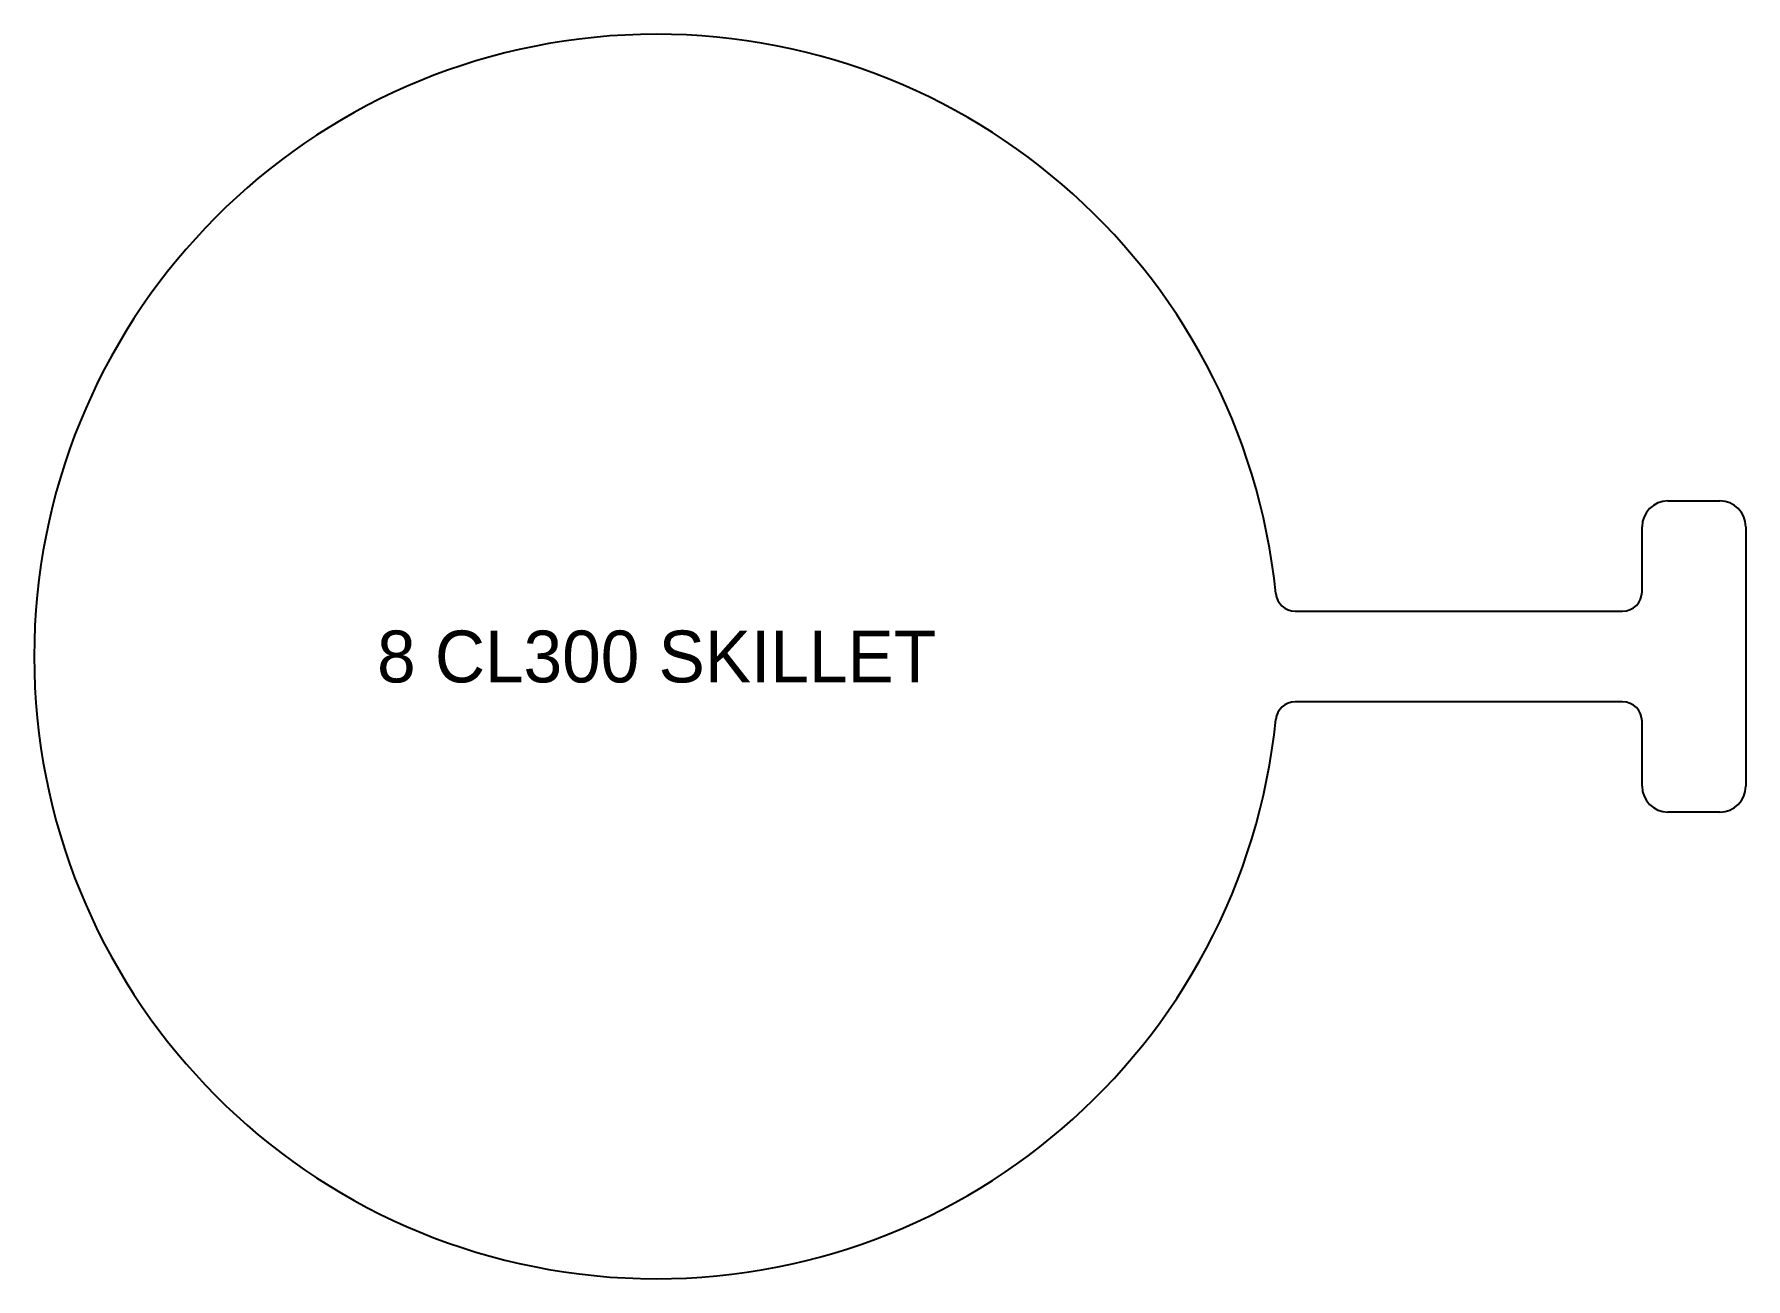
# Model space of a CAD drawing. Header units: inches. Extents: x -6 to 10.5, y -6 to 6.
import ezdxf
from ezdxf.enums import TextEntityAlignment as Align

# ---------------------------------------------------------------- set-up
doc = ezdxf.new("R2010")
doc.units = ezdxf.units.IN
doc.header["$MEASUREMENT"] = 0
doc.layers.add('CUT', color=7, linetype='CONTINUOUS')
doc.layers.add('ETCH', color=1, linetype='CONTINUOUS')

msp = doc.modelspace()

# ---------------------------------------------------------------- linework, layer by layer
at = {"layer": 'CUT'}
for p, q in [((9.75, 1.5), (10.25, 1.5)), ((9.5, 0.625), (9.5, 1.25)), ((10.5, 1.25), (10.5, -1.25)), ((6.155853, 0.4375), (9.3125, 0.4375)), ((9.3125, -0.4375), (6.155853, -0.4375)), ((9.5, -1.25), (9.5, -0.625)), ((10.25, -1.5), (9.75, -1.5))]:
    msp.add_line(p, q, dxfattribs=at)
for centre, radius, start, end in [((0, 0), 6, 5.79734, 354.20266), ((9.75, 1.25), 0.25, 90, 180), ((10.25, 1.25), 0.25, 0, 90), ((6.155853, 0.625), 0.1875, 185.79734, 270), ((9.3125, 0.625), 0.1875, 270, 0), ((6.155853, -0.625), 0.1875, 90, 174.20266), ((9.3125, -0.625), 0.1875, 0, 90), ((9.75, -1.25), 0.25, 180, 270), ((10.25, -1.25), 0.25, 270, 0)]:
    msp.add_arc(centre, radius, start, end, dxfattribs=at)

# ---------------------------------------------------------------- texts
at = {"layer": 'ETCH'}
msp.add_text('8 CL300 SKILLET', height=0.5, dxfattribs=at).set_placement((0, 0), align=Align.MIDDLE_CENTER)

doc.saveas('drawing.dxf')
